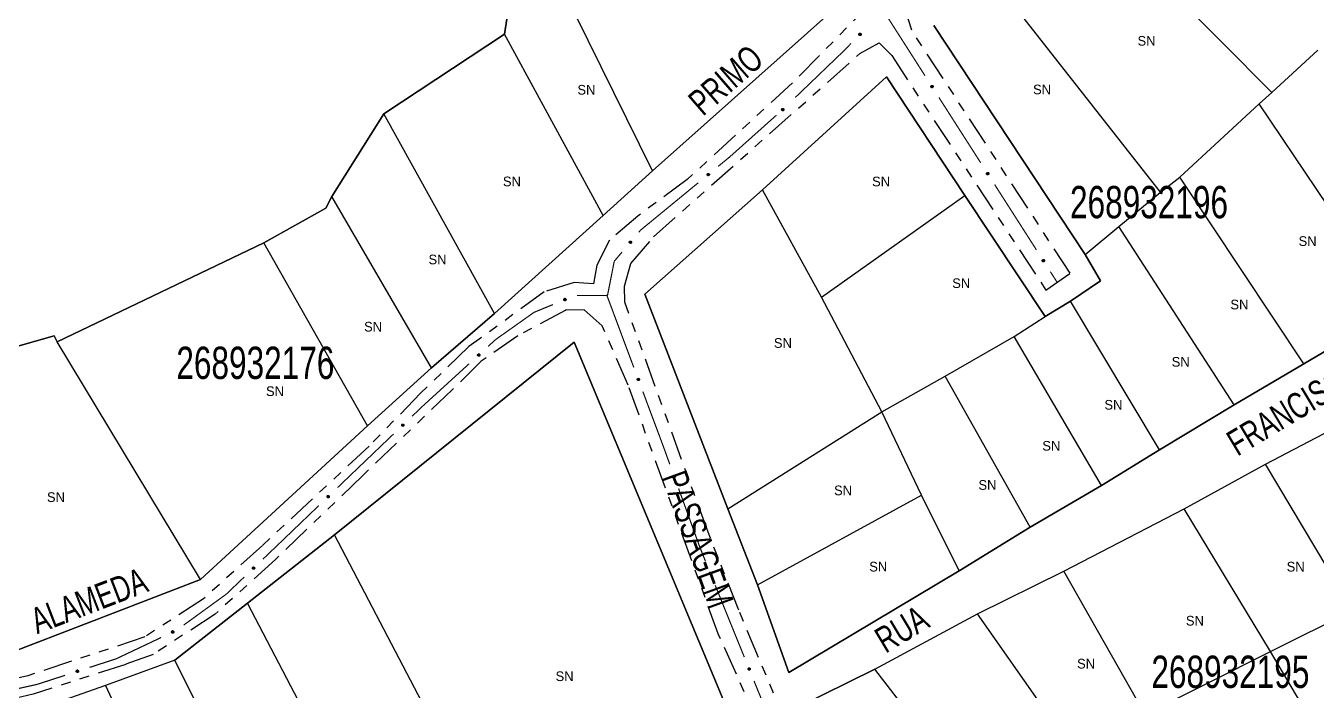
# Model space of a CAD drawing. Extents: x 207981 to 210201, y 4876477 to 4878908.
# Drawn here: x 208503.9 to 208703.8, y 4877637.6 to 4877740.6 of the extents above; entities that cross this region are included whole.
import ezdxf
from ezdxf.enums import TextEntityAlignment as Align

# ---------------------------------------------------------------- set-up
doc = ezdxf.new("R2010")
doc.units = 0
doc.header["$LTSCALE"] = 1.5
doc.header["$MEASUREMENT"] = 0
doc.linetypes.add('TRACO_25', pattern=[8, 3, -1, 1, -1, 1, -1])
for name, color, linetype in [('CD_MALHA_LOTES', 7, 'CONTINUOUS'), ('CD_TXT_QUADRA', 255, 'CONTINUOUS'), ('RU-QUADRA', 210, 'CONTINUOUS'), ('SV-EIXO-RUA-N-PAV', 6, 'CONTINUOUS'), ('SV-RUA-NAO-PAV', 7, 'CONTINUOUS'), ('SV-TXT-RUA-N-PAV', 7, 'CONTINUOUS'), ('Th_NmrPort', 1, 'CONTINUOUS')]:
    doc.layers.add(name, color=color, linetype=linetype)
doc.styles.add('ARIAL', font='ARIAL.SHX')

msp = doc.modelspace()

# ---------------------------------------------------------------- linework, layer by layer
at = {"layer": 'CD_MALHA_LOTES', "linetype": 'Continuous', "flags": 128}
for points in [[(208578.03, 4877739.3), (208581.02, 4877758.57)], [(208600.96, 4877718.17), (208581.02, 4877758.57)], [(208679.59, 4877714.87), (208653.36, 4877748.3)], [(208696.83, 4877730.31), (208681.24, 4877746.05)], [(208629.15, 4877743.28), (208600.96, 4877718.17)], [(208559.36, 4877727.01), (208578.03, 4877739.3)], [(208593.32, 4877711.27), (208578.03, 4877739.3)], [(208667.9, 4877705.2), (208644.51, 4877740.65)], [(208696.83, 4877730.31), (208703.95, 4877736.83)], [(208617.98, 4877715.24), (208637.17, 4877732.71)], [(208637.17, 4877732.71), (208649.31, 4877714.34)], [(208694.88, 4877728.51), (208696.83, 4877730.31)], [(208682.59, 4877717.19), (208694.88, 4877728.51)], [(208716.24, 4877696.8), (208694.88, 4877728.51)], [(208551.27, 4877714.19), (208559.36, 4877727.01)], [(208576.45, 4877696.05), (208559.36, 4877727.01)], [(208600.96, 4877718.17), (208593.32, 4877711.27)], [(208679.59, 4877714.87), (208682.59, 4877717.19)], [(208701.78, 4877688.26), (208682.59, 4877717.19)], [(208599.76, 4877699.05), (208617.98, 4877715.24)], [(208627.12, 4877698.6), (208617.98, 4877715.24)], [(208540.77, 4877707), (208550.37, 4877712.39), (208551.27, 4877714.19)], [(208566.71, 4877687.66), (208551.27, 4877714.19)], [(208627.12, 4877698.6), (208649.31, 4877714.34)], [(208649.31, 4877714.34), (208661.75, 4877695.6)], [(208673.14, 4877709.55), (208679.59, 4877714.87)], [(208593.32, 4877711.27), (208576.45, 4877696.05)], [(208667.9, 4877705.2), (208673.14, 4877709.55)], [(208690.98, 4877681.96), (208673.14, 4877709.55)], [(208508.77, 4877691.71), (208540.77, 4877707)], [(208556.81, 4877678.66), (208540.77, 4877707)], [(208670.3, 4877701.15), (208667.9, 4877705.2)], [(208665.65, 4877698), (208670.3, 4877701.15)], [(208612.58, 4877665.85), (208599.76, 4877699.05)], [(208636.42, 4877680.84), (208627.12, 4877698.6)], [(208661.75, 4877695.6), (208665.65, 4877698)], [(208679.44, 4877674.99), (208665.65, 4877698)], [(208576.45, 4877696.05), (208566.71, 4877687.66)], [(208656.95, 4877692.53), (208661.75, 4877695.6)], [(208716.24, 4877696.8), (208701.78, 4877688.26)], [(208480.88, 4877684.81), (208508.32, 4877692.61)], [(208508.32, 4877692.61), (208508.77, 4877691.71)], [(208530.95, 4877654.9), (208508.77, 4877691.71)], [(208551.72, 4877661.8), (208588.82, 4877691.63)], [(208588.82, 4877691.63), (208621.05, 4877614.28)], [(208646.24, 4877686.39), (208656.95, 4877692.53)], [(208670.45, 4877669.45), (208656.95, 4877692.53)], [(208566.71, 4877687.66), (208556.81, 4877678.66)], [(208701.78, 4877688.26), (208690.98, 4877681.96)], [(208636.42, 4877680.84), (208646.24, 4877686.39)], [(208659.43, 4877663), (208646.24, 4877686.39)], [(208690.98, 4877681.96), (208679.44, 4877674.99)], [(208612.58, 4877665.85), (208636.42, 4877680.84)], [(208642.56, 4877667.95), (208636.42, 4877680.84)], [(208695.86, 4877672.74), (208708.15, 4877679.19)], [(208556.81, 4877678.66), (208530.95, 4877654.9)], [(208679.44, 4877674.99), (208670.45, 4877669.45)], [(208683.26, 4877665.85), (208695.86, 4877672.74)], [(208709.35, 4877650.11), (208695.86, 4877672.74)], [(208670.45, 4877669.45), (208659.43, 4877663)], [(208617.18, 4877654.05), (208642.56, 4877667.95)], [(208648.41, 4877656.25), (208642.56, 4877667.95)], [(208617.18, 4877654.05), (208612.58, 4877665.85)], [(208664.6, 4877656.18), (208683.26, 4877665.85)], [(208696.61, 4877643.74), (208683.26, 4877665.85)], [(208538.22, 4877651.23), (208551.72, 4877661.8)], [(208585.3, 4877597.56), (208551.72, 4877661.8)], [(208659.43, 4877663), (208648.41, 4877656.25)], [(208648.41, 4877656.25), (208622.02, 4877640.51)], [(208651.26, 4877649.58), (208664.6, 4877656.18)], [(208677.19, 4877633.99), (208664.6, 4877656.18)], [(208530.95, 4877654.9), (208500.97, 4877643.36)], [(208622.02, 4877640.51), (208617.18, 4877654.05)], [(208526.98, 4877642.39), (208538.22, 4877651.23)], [(208569.86, 4877590.67), (208538.22, 4877651.23)], [(208635.37, 4877641.04), (208651.26, 4877649.58)], [(208665.8, 4877628.82), (208651.26, 4877649.58)], [(208696.61, 4877643.74), (208709.35, 4877650.11)], [(208677.19, 4877633.99), (208696.61, 4877643.74)], [(208710.4, 4877620.42), (208696.61, 4877643.74)], [(208526.98, 4877642.39), (208516.26, 4877638.49)], [(208555.76, 4877584.37), (208526.98, 4877642.39)], [(208635.37, 4877641.04), (208623.22, 4877635.04)], [(208645.71, 4877627.54), (208635.37, 4877641.04)], [(208516.26, 4877638.49), (208543.77, 4877578.97)]]:
    msp.add_lwpolyline(points, dxfattribs=at)
at = {"layer": 'RU-QUADRA', "linetype": 'Continuous', "flags": 128}
for points in [[(208581.02, 4877758.57), (208578.03, 4877739.3), (208559.36, 4877727.01), (208551.27, 4877714.19), (208550.37, 4877712.39), (208540.77, 4877707), (208508.77, 4877691.71), (208508.32, 4877692.61), (208480.88, 4877684.81)], [(208644.51, 4877740.65), (208667.9, 4877705.2), (208670.3, 4877701.15), (208665.65, 4877698), (208661.75, 4877695.6), (208649.31, 4877714.34), (208637.17, 4877732.71), (208617.98, 4877715.24), (208599.76, 4877699.05), (208612.58, 4877665.85), (208617.18, 4877654.05), (208622.02, 4877640.51), (208648.41, 4877656.25), (208659.43, 4877663), (208670.45, 4877669.45), (208679.44, 4877674.99), (208690.98, 4877681.96), (208701.78, 4877688.26), (208716.24, 4877696.8), (208726.44, 4877702.73), (208741.43, 4877711.72), (208755.52, 4877719.97), (208731.83, 4877746.2)], [(208500.97, 4877643.36), (208530.95, 4877654.9), (208556.81, 4877678.66), (208566.71, 4877687.66), (208576.45, 4877696.05), (208593.32, 4877711.27), (208600.96, 4877718.17), (208629.15, 4877743.28)]]:
    msp.add_lwpolyline(points, dxfattribs=at)
for points in [[(208618.18, 4877475.48), (208635.44, 4877477.11), (208648.18, 4877544.27), (208646.39, 4877555.96), (208641.59, 4877567.06), (208635.59, 4877580.62), (208624.35, 4877606.93), (208621.05, 4877614.28), (208588.82, 4877691.63), (208551.72, 4877661.8), (208538.22, 4877651.23), (208526.98, 4877642.39), (208516.26, 4877638.49), (208509.07, 4877635.94), (208425.87, 4877605.13), (208458.4, 4877572.23), (208479.66, 4877562.25), (208524.21, 4877544.29), (208551.91, 4877530.11), (208563.44, 4877522.13), (208579.84, 4877509.83)], [(208756.8, 4877645.98), (208755.45, 4877640.59), (208736.93, 4877632.34), (208723.29, 4877626.35), (208710.4, 4877620.42), (208690.23, 4877611.2), (208681.54, 4877607.23), (208666.1, 4877600.94), (208643.31, 4877591.79), (208636.72, 4877605.73), (208629.67, 4877620.5), (208623.22, 4877635.04), (208635.37, 4877641.04), (208651.26, 4877649.58), (208664.6, 4877656.18), (208683.26, 4877665.85), (208695.86, 4877672.74), (208708.15, 4877679.19), (208717.89, 4877684.44), (208722.54, 4877683.99), (208739.63, 4877664.95)]]:
    msp.add_lwpolyline(points, close=True, dxfattribs=at)
at = {"layer": 'SV-EIXO-RUA-N-PAV', "const_width": 0.18}
for points in [[(208636.657509, 4877742.991492), (208643.124936, 4877732.883457)], [(208630.954461, 4877737.147975), (208630.483653, 4877736.665571)], [(208631.652914, 4877737.863631), (208630.954461, 4877737.147975)], [(208630.483653, 4877736.665571), (208623.036618, 4877729.512498)], [(208645.280745, 4877729.514111), (208651.748172, 4877719.406076)], [(208620.120126, 4877726.77579), (208613.410296, 4877720.777608)], [(208612.934536, 4877720.352307), (208611.109469, 4877718.853145)], [(208613.410296, 4877720.777608), (208612.934536, 4877720.352307)], [(208608.018564, 4877716.314187), (208599.518575, 4877709.332054)], [(208653.903981, 4877716.03673), (208660.371408, 4877705.928695)], [(208599.092978, 4877708.982457), (208598.802803, 4877708.639523)], [(208599.518575, 4877709.332054), (208599.092978, 4877708.982457)], [(208596.219034, 4877705.585977), (208595.573092, 4877704.822591)], [(208595.014662, 4877704.162629), (208594.01878, 4877699.124635)], [(208595.573092, 4877704.822591), (208595.014662, 4877704.162629)], [(208662.527217, 4877702.559349), (208663.066169, 4877701.717013)], [(208663.066169, 4877701.717013), (208663.57536, 4877700.921192)], [(208593.840602, 4877698.972045), (208596.988389, 4877690.540471)], [(208594.01878, 4877699.124635), (208593.964187, 4877698.848459)], [(208585.520744, 4877697.458158), (208582.746709, 4877696.315909)], [(208593.964187, 4877698.848459), (208589.245707, 4877698.848459)], [(208582.594336, 4877696.253167), (208577.016634, 4877692.302294)], [(208582.746709, 4877696.315909), (208582.594336, 4877696.253167)], [(208576.66224, 4877692.051266), (208575.505438, 4877690.99616)], [(208577.016634, 4877692.302294), (208576.66224, 4877692.051266)], [(208596.988389, 4877690.540471), (208597.300991, 4877689.703145)], [(208597.300991, 4877689.703145), (208598.038655, 4877687.730322)], [(208572.55009, 4877688.300623), (208565.900557, 4877682.235665)], [(208599.439578, 4877683.983668), (208602.591654, 4877675.553696)], [(208565.415975, 4877681.793683), (208563.72201, 4877680.173369)], [(208565.900557, 4877682.235665), (208565.415975, 4877681.793683)], [(208560.831443, 4877677.408478), (208554.327666, 4877671.187474)], [(208602.591654, 4877675.553696), (208602.61516, 4877675.490831)], [(208602.61516, 4877675.490831), (208603.613966, 4877672.73326)], [(208554.327666, 4877671.187474), (208554.046125, 4877670.918174)], [(208554.046125, 4877670.918174), (208552.16258, 4877669.110842)], [(208604.976181, 4877668.972361), (208608.041167, 4877660.510336)], [(208549.276364, 4877666.34141), (208543.503932, 4877660.802544)], [(208543.355993, 4877660.660592), (208540.612712, 4877658.038337)], [(208543.503932, 4877660.802544), (208543.355993, 4877660.660592)], [(208608.041167, 4877660.510336), (208608.300086, 4877659.795494)], [(208608.300086, 4877659.795494), (208609.139506, 4877657.719034)], [(208537.721221, 4877655.274412), (208535.552603, 4877653.201468)], [(208535.552603, 4877653.201468), (208534.952191, 4877652.627545)], [(208610.638662, 4877654.010594), (208612.887397, 4877648.447934)], [(208534.952191, 4877652.627545), (208528.340687, 4877647.828873)], [(208612.887397, 4877648.447934), (208612.996328, 4877648.178473)], [(208612.996328, 4877648.178473), (208615.147979, 4877642.890078)], [(208524.848353, 4877645.909683), (208518.522188, 4877642.913078)], [(208517.897415, 4877642.617133), (208513.797589, 4877641.291937)], [(208518.522188, 4877642.913078), (208517.897415, 4877642.617133)], [(208509.99148, 4877640.061679), (208506.185371, 4877638.831422)], [(208616.655436, 4877639.185004), (208617.786028, 4877636.406198)], [(208505.662467, 4877638.662402), (208498.390898, 4877637.039563)], [(208506.185371, 4877638.831422), (208505.662467, 4877638.662402)]]:
    msp.add_lwpolyline(points, dxfattribs=at)
at = {"layer": 'SV-EIXO-RUA-N-PAV'}
for points in [[(208633.228953, 4877739.320883), (208633.230241, 4877739.271992), (208633.22135, 4877739.229709), (208633.203784, 4877739.196577), (208633.180628, 4877739.171346), (208633.15403, 4877739.148203), (208633.122066, 4877739.130786), (208633.082308, 4877739.119313), (208633.033272, 4877739.117677), (208632.990556, 4877739.129631), (208632.957152, 4877739.145115), (208632.929453, 4877739.167746), (208632.907403, 4877739.193961), (208632.890409, 4877739.227762), (208632.879176, 4877739.268166), (208632.878724, 4877739.317514), (208632.887725, 4877739.358907), (208632.905557, 4877739.390508), (208632.928485, 4877739.41821), (208632.955922, 4877739.441513), (208632.987397, 4877739.458429), (208633.028099, 4877739.469666), (208633.07681, 4877739.469466), (208633.118198, 4877739.460961), (208633.150041, 4877739.443577), (208633.176806, 4877739.42039), (208633.200343, 4877739.393995), (208633.219189, 4877739.362593), (208633.228953, 4877739.320883)], [(208644.218128, 4877731.37914), (208644.266042, 4877731.369325), (208644.305214, 4877731.351093), (208644.333509, 4877731.326482), (208644.352842, 4877731.298215), (208644.369363, 4877731.267069), (208644.379092, 4877731.231992), (208644.381266, 4877731.190668), (208644.371759, 4877731.142535), (208644.350444, 4877731.103634), (208644.3278, 4877731.074603), (208644.299485, 4877731.052747), (208644.268959, 4877731.037204), (208644.232189, 4877731.028304), (208644.19029, 4877731.026509), (208644.142122, 4877731.037241), (208644.103841, 4877731.055379), (208644.077098, 4877731.079902), (208644.055305, 4877731.108507), (208644.038819, 4877731.140507), (208644.029468, 4877731.174994), (208644.027737, 4877731.217183), (208644.038959, 4877731.264585), (208644.056614, 4877731.302972), (208644.080755, 4877731.330053), (208644.1094, 4877731.350874), (208644.140438, 4877731.367824), (208644.175291, 4877731.379072), (208644.218128, 4877731.37914)], [(208621.271651, 4877727.657531), (208621.269609, 4877727.608665), (208621.257861, 4877727.567085), (208621.238081, 4877727.535225), (208621.213261, 4877727.511629), (208621.185151, 4877727.49035), (208621.152076, 4877727.475148), (208621.111629, 4877727.466407), (208621.062595, 4877727.468112), (208621.020791, 4877727.482946), (208620.988519, 4877727.500667), (208620.962424, 4877727.525131), (208620.94221, 4877727.552786), (208620.927555, 4877727.587664), (208620.919098, 4877727.62874), (208620.922005, 4877727.678003), (208620.933802, 4877727.718688), (208620.953743, 4877727.749002), (208620.978504, 4877727.77508), (208621.007463, 4877727.796461), (208621.040016, 4877727.811196), (208621.081388, 4877727.819637), (208621.129973, 4877727.816123), (208621.170686, 4877727.804821), (208621.201272, 4877727.78531), (208621.226397, 4877727.760355), (208621.248083, 4877727.73242), (208621.264748, 4877727.699808), (208621.271651, 4877727.657531)], [(208609.744914, 4877717.589804), (208609.740832, 4877717.541066), (208609.727358, 4877717.500013), (208609.706264, 4877717.469007), (208609.68048, 4877717.446469), (208609.651505, 4877717.426382), (208609.617824, 4877717.412575), (208609.577047, 4877717.405532), (208609.528128, 4877717.409283), (208609.48698, 4877717.425851), (208609.455476, 4877717.444904), (208609.430426, 4877717.470437), (208609.411384, 4877717.498912), (208609.3982, 4877717.534372), (208609.391465, 4877717.575765), (208609.396428, 4877717.624864), (208609.409914, 4877717.665021), (208609.431104, 4877717.694475), (208609.456933, 4877717.719496), (208609.48676, 4877717.739649), (208609.5199, 4877717.753011), (208609.561589, 4877717.759717), (208609.609985, 4877717.754176), (208609.65019, 4877717.741183), (208609.679934, 4877717.720412), (208609.703994, 4877717.694429), (208609.724495, 4877717.665612), (208609.739783, 4877717.632333), (208609.744914, 4877717.589804)], [(208652.841364, 4877717.901759), (208652.889278, 4877717.891944), (208652.92845, 4877717.873712), (208652.956745, 4877717.849101), (208652.976078, 4877717.820834), (208652.9926, 4877717.789688), (208653.002328, 4877717.75461), (208653.004502, 4877717.713287), (208652.994995, 4877717.665154), (208652.97368, 4877717.626253), (208652.951036, 4877717.597222), (208652.922721, 4877717.575366), (208652.892195, 4877717.559823), (208652.855425, 4877717.550922), (208652.813526, 4877717.549128), (208652.765358, 4877717.55986), (208652.727077, 4877717.577998), (208652.700334, 4877717.602521), (208652.678541, 4877717.631126), (208652.662055, 4877717.663126), (208652.652704, 4877717.697613), (208652.650973, 4877717.739802), (208652.662195, 4877717.787204), (208652.67985, 4877717.825591), (208652.703991, 4877717.852672), (208652.732636, 4877717.873493), (208652.763674, 4877717.890443), (208652.798527, 4877717.901691), (208652.841364, 4877717.901759)], [(208597.687762, 4877707.151328), (208597.692514, 4877707.102651), (208597.686644, 4877707.059844), (208597.671472, 4877707.02555), (208597.650163, 4877706.998741), (208597.625274, 4877706.973769), (208597.594625, 4877706.954129), (208597.555781, 4877706.939865), (208597.506985, 4877706.934756), (208597.463528, 4877706.943651), (208597.42911, 4877706.956727), (208597.399876, 4877706.977337), (208597.376023, 4877707.001922), (208597.356674, 4877707.034432), (208597.342604, 4877707.073939), (208597.338654, 4877707.12313), (208597.344696, 4877707.165057), (208597.360242, 4877707.197843), (208597.381149, 4877707.227102), (208597.406864, 4877707.252291), (208597.43706, 4877707.271397), (208597.476863, 4877707.285492), (208597.525466, 4877707.288748), (208597.567352, 4877707.283198), (208597.600347, 4877707.268117), (208597.62869, 4877707.246886), (208597.654039, 4877707.222227), (208597.675065, 4877707.19224), (208597.687762, 4877707.151328)], [(208661.4646, 4877704.424377), (208661.512514, 4877704.414563), (208661.551687, 4877704.396331), (208661.579982, 4877704.37172), (208661.599314, 4877704.343453), (208661.615836, 4877704.312307), (208661.625564, 4877704.277229), (208661.627738, 4877704.235906), (208661.618231, 4877704.187773), (208661.596916, 4877704.148872), (208661.574272, 4877704.119841), (208661.545958, 4877704.097985), (208661.515431, 4877704.082442), (208661.478661, 4877704.073541), (208661.436762, 4877704.071747), (208661.388594, 4877704.082479), (208661.350313, 4877704.100617), (208661.32357, 4877704.12514), (208661.301777, 4877704.153745), (208661.285292, 4877704.185745), (208661.27594, 4877704.220232), (208661.274209, 4877704.262421), (208661.285431, 4877704.309823), (208661.303086, 4877704.34821), (208661.327227, 4877704.375291), (208661.355872, 4877704.396112), (208661.38691, 4877704.413062), (208661.421763, 4877704.42431), (208661.4646, 4877704.424377)], [(208587.544871, 4877698.172575), (208587.526702, 4877698.127167), (208587.501801, 4877698.091856), (208587.472555, 4877698.068383), (208587.441303, 4877698.054379), (208587.407718, 4877698.043654), (208587.37147, 4877698.040311), (208587.330418, 4877698.045512), (208587.284739, 4877698.063418), (208587.250243, 4877698.091304), (208587.225696, 4877698.118745), (208587.209217, 4877698.150492), (208587.199345, 4877698.183294), (208587.197117, 4877698.22106), (208587.202794, 4877698.262611), (208587.221912, 4877698.308107), (208587.246561, 4877698.342557), (208587.275445, 4877698.364519), (208587.307466, 4877698.380884), (208587.341886, 4877698.391423), (208587.377486, 4877698.394499), (208587.419311, 4877698.388708), (208587.463966, 4877698.369244), (208587.498606, 4877698.345051), (208587.520968, 4877698.316484), (208587.536369, 4877698.284596), (208587.547536, 4877698.25104), (208587.552414, 4877698.214743), (208587.544871, 4877698.172575)], [(208574.208102, 4877689.663884), (208574.206548, 4877689.615), (208574.195216, 4877689.573305), (208574.175756, 4877689.541249), (208574.151173, 4877689.517406), (208574.123277, 4877689.495847), (208574.090355, 4877689.480315), (208574.049998, 4877689.471171), (208574.00095, 4877689.472385), (208573.959, 4877689.4868), (208573.926552, 4877689.504198), (208573.900214, 4877689.5284), (208573.879723, 4877689.555851), (208573.864721, 4877689.590581), (208573.855853, 4877689.63157), (208573.858268, 4877689.68086), (208573.869658, 4877689.721661), (208573.889295, 4877689.752173), (208573.913794, 4877689.778497), (208573.942538, 4877689.800167), (208573.974942, 4877689.815226), (208574.016228, 4877689.824081), (208574.064845, 4877689.821052), (208574.105669, 4877689.810157), (208574.136448, 4877689.790954), (208574.161822, 4877689.766251), (208574.183786, 4877689.738534), (208574.200777, 4877689.706091), (208574.208102, 4877689.663884)], [(208598.791904, 4877686.030128), (208598.836692, 4877686.01048), (208598.871167, 4877685.984435), (208598.893669, 4877685.954436), (208598.906641, 4877685.922741), (208598.91626, 4877685.888822), (208598.918413, 4877685.852484), (208598.911869, 4877685.811625), (208598.892474, 4877685.766558), (208598.863472, 4877685.732994), (208598.835242, 4877685.70936), (208598.802971, 4877685.693931), (208598.769864, 4877685.685139), (208598.732044, 4877685.684151), (208598.690702, 4877685.691187), (208598.645857, 4877685.711786), (208598.612234, 4877685.737552), (208598.591231, 4877685.76714), (208598.575925, 4877685.79968), (208598.566519, 4877685.834427), (208598.564612, 4877685.870109), (208598.571771, 4877685.911722), (208598.592688, 4877685.955714), (208598.618004, 4877685.989543), (208598.647289, 4877686.010956), (208598.679665, 4877686.025303), (208598.713568, 4877686.035365), (208598.750006, 4877686.039049), (208598.791904, 4877686.030128)], [(208562.456646, 4877678.81069), (208562.456252, 4877678.761783), (208562.445913, 4877678.719831), (208562.427219, 4877678.687322), (208562.403208, 4877678.662903), (208562.375831, 4877678.640687), (208562.343287, 4877678.624379), (208562.303158, 4877678.61428), (208562.254095, 4877678.61433), (208562.211815, 4877678.627746), (208562.178963, 4877678.644369), (208562.152059, 4877678.667939), (208562.130923, 4877678.694897), (208562.115101, 4877678.729261), (208562.105263, 4877678.770029), (208562.106508, 4877678.819362), (208562.116926, 4877678.860422), (208562.135834, 4877678.891391), (208562.159701, 4877678.918289), (208562.187923, 4877678.940634), (208562.219961, 4877678.956458), (208562.261025, 4877678.966289), (208562.309701, 4877678.964415), (208562.350772, 4877678.954492), (208562.381998, 4877678.936024), (208562.40795, 4877678.91193), (208562.430566, 4877678.884742), (208562.448321, 4877678.852711), (208562.456646, 4877678.81069)], [(208604.349643, 4877671.025391), (208604.394226, 4877671.005282), (208604.428431, 4877670.978882), (208604.450622, 4877670.948653), (208604.463267, 4877670.916826), (208604.472535, 4877670.88281), (208604.474314, 4877670.846452), (208604.467348, 4877670.805662), (208604.44749, 4877670.760797), (208604.418144, 4877670.727535), (208604.389671, 4877670.704193), (208604.357243, 4877670.689097), (208604.324047, 4877670.680647), (208604.286219, 4877670.680049), (208604.244951, 4877670.687511), (208604.200322, 4877670.708571), (208604.166965, 4877670.734682), (208604.146269, 4877670.764485), (208604.131299, 4877670.797182), (208604.122253, 4877670.832024), (208604.120713, 4877670.867723), (208604.128301, 4877670.90926), (208604.149671, 4877670.953034), (208604.175334, 4877670.9866), (208604.204838, 4877671.00771), (208604.23736, 4877671.021723), (208604.271366, 4877671.031434), (208604.307839, 4877671.034743), (208604.349643, 4877671.025391)], [(208550.89936, 4877667.746175), (208550.899044, 4877667.697268), (208550.888771, 4877667.655299), (208550.870127, 4877667.622761), (208550.846155, 4877667.598304), (208550.818813, 4877667.576046), (208550.786295, 4877667.559686), (208550.746182, 4877667.549524), (208550.697119, 4877667.549497), (208550.654817, 4877667.562847), (208550.62194, 4877667.579418), (208550.594998, 4877667.602946), (208550.57382, 4877667.62987), (208550.557944, 4877667.66421), (208550.548042, 4877667.704961), (208550.549209, 4877667.754297), (208550.559563, 4877667.795373), (208550.578422, 4877667.826371), (208550.602247, 4877667.853307), (208550.630434, 4877667.875697), (208550.662447, 4877667.891571), (208550.703495, 4877667.901467), (208550.752174, 4877667.89967), (208550.79326, 4877667.889811), (208550.824515, 4877667.871392), (208550.850506, 4877667.847339), (208550.873164, 4877667.820186), (208550.89097, 4877667.788183), (208550.89936, 4877667.746175)], [(208539.346893, 4877656.676081), (208539.346483, 4877656.627174), (208539.33613, 4877656.585225), (208539.317424, 4877656.552723), (208539.293406, 4877656.528312), (208539.266021, 4877656.506105), (208539.233472, 4877656.489808), (208539.193339, 4877656.479722), (208539.144276, 4877656.479789), (208539.102001, 4877656.493219), (208539.069154, 4877656.509853), (208539.042258, 4877656.533432), (208539.021131, 4877656.560396), (208539.00532, 4877656.594766), (208538.995496, 4877656.635537), (208538.996758, 4877656.68487), (208539.00719, 4877656.725926), (208539.026108, 4877656.756889), (208539.049984, 4877656.783779), (208539.078214, 4877656.806115), (208539.110257, 4877656.821928), (208539.151324, 4877656.831745), (208539.199999, 4877656.829855), (208539.241066, 4877656.819918), (208539.272287, 4877656.80144), (208539.298231, 4877656.777337), (208539.320838, 4877656.750142), (208539.338582, 4877656.718104), (208539.346893, 4877656.676081)], [(208609.937291, 4877656.039279), (208609.982581, 4877656.020818), (208610.017731, 4877655.99569), (208610.041015, 4877655.966294), (208610.054818, 4877655.934952), (208610.065327, 4877655.901298), (208610.068437, 4877655.86503), (208610.062971, 4877655.824012), (208610.044771, 4877655.778449), (208610.016663, 4877655.744134), (208609.989065, 4877655.719764), (208609.957213, 4877655.70349), (208609.924349, 4877655.693828), (208609.886568, 4877655.691844), (208609.845055, 4877655.697789), (208609.799683, 4877655.717198), (208609.765392, 4877655.742069), (208609.743617, 4877655.771094), (208609.727459, 4877655.80322), (208609.717141, 4877655.837707), (208609.714294, 4877655.873326), (208609.720354, 4877655.915113), (208609.740105, 4877655.959641), (208609.764521, 4877655.994125), (208609.793232, 4877656.016302), (208609.825218, 4877656.031498), (208609.858845, 4877656.042449), (208609.895172, 4877656.047093), (208609.937291, 4877656.039279)], [(208526.832802, 4877646.727879), (208526.817007, 4877646.681591), (208526.793966, 4877646.64504), (208526.765974, 4877646.620084), (208526.735489, 4877646.604482), (208526.702503, 4877646.592033), (208526.666477, 4877646.586819), (208526.625211, 4877646.589889), (208526.578667, 4877646.605408), (208526.542774, 4877646.631472), (208526.51684, 4877646.657605), (208526.498741, 4877646.688457), (208526.487184, 4877646.720704), (208526.483005, 4877646.758305), (208526.486524, 4877646.800094), (208526.503262, 4877646.846518), (208526.526096, 4877646.882197), (208526.553805, 4877646.905624), (208526.584936, 4877646.923624), (208526.618765, 4877646.93593), (208526.654158, 4877646.940844), (208526.696227, 4877646.937225), (208526.741828, 4877646.920098), (208526.777674, 4877646.89773), (208526.801484, 4877646.870358), (208526.818515, 4877646.839309), (208526.831404, 4877646.806377), (208526.838153, 4877646.770381), (208526.832802, 4877646.727879)], [(208615.949524, 4877641.212113), (208615.994855, 4877641.193753), (208616.030061, 4877641.168704), (208616.053411, 4877641.13936), (208616.067284, 4877641.10805), (208616.077869, 4877641.074419), (208616.081059, 4877641.038158), (208616.075686, 4877640.997128), (208616.057588, 4877640.951525), (208616.029557, 4877640.917146), (208616.002013, 4877640.892715), (208615.970198, 4877640.876369), (208615.937355, 4877640.866634), (208615.899579, 4877640.864566), (208615.858052, 4877640.870417), (208615.812637, 4877640.889725), (208615.778291, 4877640.914519), (208615.756451, 4877640.943495), (208615.74022, 4877640.975585), (208615.729826, 4877641.010048), (208615.726899, 4877641.045661), (208615.732866, 4877641.087462), (208615.752517, 4877641.132034), (208615.776855, 4877641.166573), (208615.805516, 4877641.188814), (208615.837468, 4877641.204081), (208615.871071, 4877641.215108), (208615.907388, 4877641.219833), (208615.949524, 4877641.212113)], [(208512.065108, 4877640.616254), (208512.043456, 4877640.572399), (208512.015881, 4877640.539136), (208511.984896, 4877640.518012), (208511.952648, 4877640.506485), (208511.918328, 4877640.498408), (208511.881931, 4877640.497899), (208511.841408, 4877640.506282), (208511.797263, 4877640.527692), (208511.765044, 4877640.558181), (208511.742709, 4877640.58745), (208511.728754, 4877640.620384), (208511.721466, 4877640.653855), (208511.722187, 4877640.69168), (208511.731083, 4877640.732663), (208511.753687, 4877640.776532), (208511.780945, 4877640.808957), (208511.811452, 4877640.828602), (208511.84465, 4877640.842423), (208511.879786, 4877640.850249), (208511.915518, 4877640.850543), (208511.956765, 4877640.841511), (208511.999768, 4877640.818628), (208512.032419, 4877640.79181), (208512.052487, 4877640.761587), (208512.065357, 4877640.728597), (208512.073877, 4877640.694273), (208512.075912, 4877640.657707), (208512.065108, 4877640.616254)]]:
    msp.add_lwpolyline(points, close=True, dxfattribs=at)
for points in [[(208632.987397, 4877739.458429), (208632.878724, 4877739.317514)], [(208633.028099, 4877739.469666), (208632.879176, 4877739.268166)], [(208633.005605, 4877739.458444), (208632.884036, 4877739.298716)], [(208633.050868, 4877739.46575), (208632.886553, 4877739.2505)], [(208632.969083, 4877739.446421), (208632.887355, 4877739.343144)], [(208632.955922, 4877739.441513), (208632.887725, 4877739.358907)], [(208633.07681, 4877739.469466), (208632.890409, 4877739.227762)], [(208633.095272, 4877739.46436), (208632.901459, 4877739.214979)], [(208633.118198, 4877739.460961), (208632.907403, 4877739.193961)], [(208633.131145, 4877739.450322), (208632.920177, 4877739.183364)], [(208633.150041, 4877739.443577), (208632.929453, 4877739.167746)], [(208633.1613, 4877739.430426), (208632.942661, 4877739.159514)], [(208633.176806, 4877739.42039), (208632.957152, 4877739.145115)], [(208633.186713, 4877739.403717), (208632.978604, 4877739.139688)], [(208633.200343, 4877739.393995), (208632.990556, 4877739.129631)], [(208633.206361, 4877739.375008), (208633.015431, 4877739.126627)], [(208633.219189, 4877739.362593), (208633.033272, 4877739.117677)], [(208633.222197, 4877739.342392), (208633.058905, 4877739.122331)], [(208633.228953, 4877739.320883), (208633.082308, 4877739.119313)], [(208633.228572, 4877739.294223), (208633.107051, 4877739.130636)], [(208633.230241, 4877739.271992), (208633.122066, 4877739.130786)], [(208633.225277, 4877739.247866), (208633.143525, 4877739.146519)], [(208633.22135, 4877739.229709), (208633.15403, 4877739.148203)], [(208644.027737, 4877731.217183), (208644.19029, 4877731.026509)], [(208644.029468, 4877731.174994), (208644.142122, 4877731.037241)], [(208644.033575, 4877731.192732), (208644.161634, 4877731.038159)], [(208644.036706, 4877731.238474), (208644.209168, 4877731.029695)], [(208644.037018, 4877731.154437), (208644.119111, 4877731.05145)], [(208644.038819, 4877731.140507), (208644.103841, 4877731.055379)], [(208644.038959, 4877731.264585), (208644.232189, 4877731.028304)], [(208644.048112, 4877731.281411), (208644.247141, 4877731.036172)], [(208644.056614, 4877731.302972), (208644.268959, 4877731.037204)], [(208644.069907, 4877731.313175), (208644.282173, 4877731.047247)], [(208644.080755, 4877731.330053), (208644.299485, 4877731.052747)], [(208644.096114, 4877731.338042), (208644.310494, 4877731.063748)], [(208644.1094, 4877731.350874), (208644.3278, 4877731.074603)], [(208644.127883, 4877731.356749), (208644.337943, 4877731.09427)], [(208644.140438, 4877731.367824), (208644.350444, 4877731.103634)], [(208644.160295, 4877731.369387), (208644.359002, 4877731.127183)], [(208644.175291, 4877731.379072), (208644.371759, 4877731.142535)], [(208644.195648, 4877731.377428), (208644.373028, 4877731.168556)], [(208644.218128, 4877731.37914), (208644.381266, 4877731.190668)], [(208644.24401, 4877731.372733), (208644.375839, 4877731.217332)], [(208644.266042, 4877731.369325), (208644.379092, 4877731.231992)], [(208644.288417, 4877731.359028), (208644.368626, 4877731.256455)], [(208644.305214, 4877731.351093), (208644.369363, 4877731.267069)], [(208621.081388, 4877727.819637), (208620.919098, 4877727.62874)], [(208621.040016, 4877727.811196), (208620.922005, 4877727.678003)], [(208621.103838, 4877727.814181), (208620.925255, 4877727.610613)], [(208621.058182, 4877727.809973), (208620.926026, 4877727.658888)], [(208621.129973, 4877727.816123), (208620.927555, 4877727.587664)], [(208621.020928, 4877727.800463), (208620.932361, 4877727.702987)], [(208621.007463, 4877727.796461), (208620.933802, 4877727.718688)], [(208621.148044, 4877727.809772), (208620.937709, 4877727.574159)], [(208621.170686, 4877727.804821), (208620.94221, 4877727.552786)], [(208621.182879, 4877727.793326), (208620.954233, 4877727.541344)], [(208621.201272, 4877727.78531), (208620.962424, 4877727.525131)], [(208621.21161, 4877727.771423), (208620.975041, 4877727.516019)], [(208621.226397, 4877727.760355), (208620.988519, 4877727.500667)], [(208621.235147, 4877727.743047), (208621.009552, 4877727.493792)], [(208621.248083, 4877727.73242), (208621.020791, 4877727.482946)], [(208621.252795, 4877727.713067), (208621.045404, 4877727.478255)], [(208621.264748, 4877727.699808), (208621.062595, 4877727.468112)], [(208621.266375, 4877727.67945), (208621.088486, 4877727.471011)], [(208621.271651, 4877727.657531), (208621.111629, 4877727.466407)], [(208621.269457, 4877727.630959), (208621.137085, 4877727.47602)], [(208621.269609, 4877727.608665), (208621.152076, 4877727.475148)], [(208621.263014, 4877727.584933), (208621.174555, 4877727.489384)], [(208621.257861, 4877727.567085), (208621.185151, 4877727.49035)], [(208609.561589, 4877717.759717), (208609.391465, 4877717.575765)], [(208609.5199, 4877717.753011), (208609.396428, 4877717.624864)], [(208609.583791, 4877717.753327), (208609.39686, 4877717.557396)], [(208609.609985, 4877717.754176), (208609.3982, 4877717.534372)], [(208609.537999, 4877717.75103), (208609.399647, 4877717.605598)], [(208609.627774, 4877717.747076), (208609.407781, 4877717.520455)], [(208609.50038, 4877717.743084), (208609.407818, 4877717.649393)], [(208609.48676, 4877717.739649), (208609.409914, 4877717.665021)], [(208609.65019, 4877717.741183), (208609.411384, 4877717.498912)], [(208609.661892, 4877717.729189), (208609.422919, 4877717.486977)], [(208609.679934, 4877717.720412), (208609.430426, 4877717.470437)], [(208609.689683, 4877717.706105), (208609.442651, 4877717.460806)], [(208609.703994, 4877717.694429), (208609.455476, 4877717.444904)], [(208609.712013, 4877717.67677), (208609.476204, 4877717.437157)], [(208609.724495, 4877717.665612), (208609.48698, 4877717.425851)], [(208609.728394, 4877717.646079), (208609.511376, 4877717.420136)], [(208609.739783, 4877717.632333), (208609.528128, 4877717.409283)], [(208609.740558, 4877717.611924), (208609.554117, 4877717.411098)], [(208609.744914, 4877717.589804), (208609.577047, 4877717.405532)], [(208609.741612, 4877717.563346), (208609.602883, 4877717.414073)], [(208609.740832, 4877717.541066), (208609.617824, 4877717.412575)], [(208609.733252, 4877717.51763), (208609.640879, 4877717.42586)], [(208609.727358, 4877717.500013), (208609.651505, 4877717.426382)], [(208652.650973, 4877717.739802), (208652.813526, 4877717.549128)], [(208652.652704, 4877717.697613), (208652.765358, 4877717.55986)], [(208652.656811, 4877717.715351), (208652.78487, 4877717.560778)], [(208652.659942, 4877717.761093), (208652.832404, 4877717.552314)], [(208652.660254, 4877717.677056), (208652.742347, 4877717.574069)], [(208652.662055, 4877717.663126), (208652.727077, 4877717.577998)], [(208652.662195, 4877717.787204), (208652.855425, 4877717.550922)], [(208652.671349, 4877717.80403), (208652.870377, 4877717.558791)], [(208652.67985, 4877717.825591), (208652.892195, 4877717.559823)], [(208652.693143, 4877717.835794), (208652.905409, 4877717.569866)], [(208652.703991, 4877717.852672), (208652.922721, 4877717.575366)], [(208652.71935, 4877717.860661), (208652.93373, 4877717.586367)], [(208652.732636, 4877717.873493), (208652.951036, 4877717.597222)], [(208652.751119, 4877717.879368), (208652.961179, 4877717.616889)], [(208652.763674, 4877717.890443), (208652.97368, 4877717.626253)], [(208652.783531, 4877717.892006), (208652.982238, 4877717.649802)], [(208652.798527, 4877717.901691), (208652.994995, 4877717.665154)], [(208652.818884, 4877717.900047), (208652.996265, 4877717.691175)], [(208652.841364, 4877717.901759), (208653.004502, 4877717.713287)], [(208652.867246, 4877717.895352), (208652.999075, 4877717.739951)], [(208652.889278, 4877717.891944), (208653.002328, 4877717.75461)], [(208652.911653, 4877717.881647), (208652.991862, 4877717.779074)], [(208652.92845, 4877717.873712), (208652.9926, 4877717.789688)], [(208597.43706, 4877707.271397), (208597.338654, 4877707.12313)], [(208597.476863, 4877707.285492), (208597.342604, 4877707.073939)], [(208597.406864, 4877707.252291), (208597.344696, 4877707.165057)], [(208597.455221, 4877707.272704), (208597.345286, 4877707.104756)], [(208597.419644, 4877707.25812), (208597.345446, 4877707.149307)], [(208597.499852, 4877707.2832), (208597.351215, 4877707.05684)], [(208597.525466, 4877707.288748), (208597.356674, 4877707.034432)], [(208597.544242, 4877707.284963), (208597.368603, 4877707.022465)], [(208597.567352, 4877707.283198), (208597.376023, 4877707.001922)], [(208597.581021, 4877707.273505), (208597.389516, 4877706.992257)], [(208597.600347, 4877707.268117), (208597.399876, 4877706.977337)], [(208597.612511, 4877707.255797), (208597.413634, 4877706.970062)], [(208597.62869, 4877707.246886), (208597.42911, 4877706.956727)], [(208597.639754, 4877707.230957), (208597.450894, 4877706.952835)], [(208597.654039, 4877707.222227), (208597.463528, 4877706.943651)], [(208597.661389, 4877707.203714), (208597.488554, 4877706.942418)], [(208597.675065, 4877707.19224), (208597.506985, 4877706.934756)], [(208597.679498, 4877707.172304), (208597.532223, 4877706.941216)], [(208597.687762, 4877707.151328), (208597.555781, 4877706.939865)], [(208597.689273, 4877707.124708), (208597.579659, 4877706.952915)], [(208597.692514, 4877707.102651), (208597.594625, 4877706.954129)], [(208597.689273, 4877707.078234), (208597.614915, 4877706.971344)], [(208597.686644, 4877707.059844), (208597.625274, 4877706.973769)], [(208661.274209, 4877704.262421), (208661.436762, 4877704.071747)], [(208661.27594, 4877704.220232), (208661.388594, 4877704.082479)], [(208661.280047, 4877704.23797), (208661.408106, 4877704.083397)], [(208661.283178, 4877704.283712), (208661.45564, 4877704.074933)], [(208661.28349, 4877704.199675), (208661.365584, 4877704.096688)], [(208661.285292, 4877704.185745), (208661.350313, 4877704.100617)], [(208661.285431, 4877704.309823), (208661.478661, 4877704.073541)], [(208661.294585, 4877704.326649), (208661.493614, 4877704.08141)], [(208661.303086, 4877704.34821), (208661.515431, 4877704.082442)], [(208661.316379, 4877704.358413), (208661.528646, 4877704.092485)], [(208661.327227, 4877704.375291), (208661.545958, 4877704.097985)], [(208661.342586, 4877704.38328), (208661.556966, 4877704.108986)], [(208661.355872, 4877704.396112), (208661.574272, 4877704.119841)], [(208661.374355, 4877704.401987), (208661.584415, 4877704.139508)], [(208661.38691, 4877704.413062), (208661.596916, 4877704.148872)], [(208661.406767, 4877704.414625), (208661.605474, 4877704.172421)], [(208661.421763, 4877704.42431), (208661.618231, 4877704.187773)], [(208661.44212, 4877704.422666), (208661.619501, 4877704.213794)], [(208661.4646, 4877704.424377), (208661.627738, 4877704.235906)], [(208661.490482, 4877704.417971), (208661.622311, 4877704.26257)], [(208661.512514, 4877704.414563), (208661.625564, 4877704.277229)], [(208661.534889, 4877704.404266), (208661.615098, 4877704.301693)], [(208661.551687, 4877704.396331), (208661.615836, 4877704.312307)], [(208587.463966, 4877698.369244), (208587.197117, 4877698.22106)], [(208587.498606, 4877698.345051), (208587.199345, 4877698.183294)], [(208587.478898, 4877698.357248), (208587.202205, 4877698.204948)], [(208587.43867, 4877698.3761), (208587.202576, 4877698.243468)], [(208587.419311, 4877698.388708), (208587.202794, 4877698.262611)], [(208587.506285, 4877698.330157), (208587.206881, 4877698.168506)], [(208587.520968, 4877698.316484), (208587.209217, 4877698.150492)], [(208587.526102, 4877698.29995), (208587.218088, 4877698.137704)], [(208587.394213, 4877698.387307), (208587.21935, 4877698.288742)], [(208587.377486, 4877698.394499), (208587.221912, 4877698.308107)], [(208587.536369, 4877698.284596), (208587.225696, 4877698.118745)], [(208587.355915, 4877698.390721), (208587.239983, 4877698.328227)], [(208587.538868, 4877698.265363), (208587.243249, 4877698.10527)], [(208587.341886, 4877698.391423), (208587.246561, 4877698.342557)], [(208587.547536, 4877698.25104), (208587.250243, 4877698.091304)], [(208587.545548, 4877698.231222), (208587.271898, 4877698.078699)], [(208587.552414, 4877698.214743), (208587.284739, 4877698.063418)], [(208587.54718, 4877698.195002), (208587.310121, 4877698.057546)], [(208587.544871, 4877698.172575), (208587.330418, 4877698.045512)], [(208587.533969, 4877698.148243), (208587.357622, 4877698.046116)], [(208587.526702, 4877698.127167), (208587.37147, 4877698.040311)], [(208587.512594, 4877698.106977), (208587.397404, 4877698.046265)], [(208587.501801, 4877698.091856), (208587.407718, 4877698.043654)], [(208574.016228, 4877689.824081), (208573.855853, 4877689.63157)], [(208573.974942, 4877689.815226), (208573.858268, 4877689.68086)], [(208574.03873, 4877689.818849), (208573.862192, 4877689.613505)], [(208573.993119, 4877689.814185), (208573.86248, 4877689.661786)], [(208574.064845, 4877689.821052), (208573.864721, 4877689.590581)], [(208573.955962, 4877689.804302), (208573.868374, 4877689.705946)], [(208573.942538, 4877689.800167), (208573.869658, 4877689.721661)], [(208574.082979, 4877689.814883), (208573.87501, 4877689.577178)], [(208574.105669, 4877689.810157), (208573.879723, 4877689.555851)], [(208574.117976, 4877689.798785), (208573.89186, 4877689.54453)], [(208574.136448, 4877689.790954), (208573.900214, 4877689.5284)], [(208574.146925, 4877689.777171), (208573.912921, 4877689.519414)], [(208574.161822, 4877689.766251), (208573.926552, 4877689.504198)], [(208574.170744, 4877689.749031), (208573.947653, 4877689.497534)], [(208574.183786, 4877689.738534), (208573.959, 4877689.4868)], [(208574.188691, 4877689.719229), (208573.983658, 4877689.482356)], [(208574.200777, 4877689.706091), (208574.00095, 4877689.472385)], [(208574.202606, 4877689.685749), (208574.02681, 4877689.475543)], [(208574.208102, 4877689.663884), (208574.049998, 4877689.471171)], [(208574.206173, 4877689.637291), (208574.075356, 4877689.481038)], [(208574.206548, 4877689.615), (208574.090355, 4877689.480315)], [(208574.200191, 4877689.591204), (208574.112692, 4877689.494775)], [(208574.195216, 4877689.573305), (208574.123277, 4877689.495847)], [(208598.564612, 4877685.870109), (208598.645857, 4877685.711786)], [(208598.566519, 4877685.834427), (208598.612234, 4877685.737552)], [(208598.567681, 4877685.848425), (208598.62634, 4877685.730507)], [(208598.571771, 4877685.911722), (208598.690702, 4877685.691187)], [(208598.572349, 4877685.88659), (208598.665128, 4877685.70859)], [(208598.585007, 4877685.930657), (208598.709828, 4877685.690341)], [(208598.592688, 4877685.955714), (208598.732044, 4877685.684151)], [(208598.605168, 4877685.970245), (208598.748315, 4877685.688707)], [(208598.618004, 4877685.989543), (208598.769864, 4877685.685139)], [(208598.633142, 4877685.996729), (208598.784891, 4877685.692186)], [(208598.647289, 4877686.010956), (208598.802971, 4877685.693931)], [(208598.663983, 4877686.015545), (208598.816043, 4877685.702378)], [(208598.679665, 4877686.025303), (208598.835242, 4877685.70936)], [(208598.698969, 4877686.02717), (208598.849285, 4877685.726461)], [(208598.713568, 4877686.035365), (208598.863472, 4877685.732994)], [(208598.733311, 4877686.032727), (208598.876781, 4877685.754224)], [(208598.750006, 4877686.039049), (208598.892474, 4877685.766558)], [(208598.769565, 4877686.033172), (208598.899175, 4877685.791733)], [(208598.791904, 4877686.030128), (208598.911869, 4877685.811625)], [(208598.815865, 4877686.018435), (208598.912156, 4877685.838834)], [(208598.836692, 4877686.01048), (208598.918413, 4877685.852484)], [(208598.856409, 4877685.995718), (208598.913312, 4877685.8786)], [(208598.871167, 4877685.984435), (208598.91626, 4877685.888822)], [(208562.261025, 4877678.966289), (208562.105263, 4877678.770029)], [(208562.219961, 4877678.956458), (208562.106508, 4877678.819362)], [(208562.238158, 4877678.955848), (208562.111171, 4877678.800393)], [(208562.283646, 4877678.961593), (208562.112028, 4877678.752119)], [(208562.309701, 4877678.964415), (208562.115101, 4877678.729261)], [(208562.201245, 4877678.945087), (208562.116015, 4877678.84468)], [(208562.187923, 4877678.940634), (208562.116926, 4877678.860422)], [(208562.327976, 4877678.958677), (208562.125705, 4877678.716106)], [(208562.350772, 4877678.954492), (208562.130923, 4877678.694897)], [(208562.363345, 4877678.943415), (208562.143325, 4877678.683867)], [(208562.381998, 4877678.936024), (208562.152059, 4877678.667939)], [(208562.392799, 4877678.922493), (208562.164976, 4877678.659258)], [(208562.40795, 4877678.91193), (208562.178963, 4877678.644369)], [(208562.417279, 4877678.894926), (208562.200217, 4877678.638208)], [(208562.430566, 4877678.884742), (208562.211815, 4877678.627746)], [(208562.435928, 4877678.865559), (208562.236572, 4877678.623888)], [(208562.448321, 4877678.852711), (208562.254095, 4877678.61433)], [(208562.450633, 4877678.832419), (208562.279873, 4877678.618101)], [(208562.456646, 4877678.81069), (208562.303158, 4877678.61428)], [(208562.455349, 4877678.784059), (208562.328276, 4877678.624746)], [(208562.456252, 4877678.761783), (208562.343287, 4877678.624379)], [(208562.450462, 4877678.737843), (208562.365275, 4877678.639365)], [(208562.445913, 4877678.719831), (208562.375831, 4877678.640687)], [(208604.120713, 4877670.867723), (208604.200322, 4877670.708571)], [(208604.122253, 4877670.832024), (208604.166965, 4877670.734682)], [(208604.123558, 4877670.846009), (208604.180998, 4877670.727492)], [(208604.128301, 4877670.90926), (208604.244951, 4877670.687511)], [(208604.128619, 4877670.884124), (208604.219558, 4877670.705177)], [(208604.141732, 4877670.928058), (208604.264067, 4877670.686468)], [(208604.149671, 4877670.953034), (208604.286219, 4877670.680049)], [(208604.1623, 4877670.967436), (208604.302536, 4877670.684437)], [(208604.175334, 4877670.9866), (208604.324047, 4877670.680647)], [(208604.190545, 4877670.99363), (208604.339146, 4877670.687539)], [(208604.204838, 4877671.00771), (208604.357243, 4877670.689097)], [(208604.221578, 4877671.012127), (208604.370401, 4877670.697408)], [(208604.23736, 4877671.021723), (208604.389671, 4877670.704193)], [(208604.256683, 4877671.023391), (208604.40389, 4877670.721148)], [(208604.271366, 4877671.031434), (208604.418144, 4877670.727535)], [(208604.29108, 4877671.028594), (208604.43167, 4877670.748626)], [(208604.307839, 4877671.034743), (208604.44749, 4877670.760797)], [(208604.327337, 4877671.028664), (208604.45445, 4877670.785902)], [(208604.349643, 4877671.025391), (208604.467348, 4877670.805662)], [(208604.373483, 4877671.013451), (208604.467916, 4877670.832867)], [(208604.394226, 4877671.005282), (208604.474314, 4877670.846452)], [(208604.41379, 4877670.990317), (208604.469482, 4877670.872618)], [(208604.428431, 4877670.978882), (208604.472535, 4877670.88281)], [(208550.703495, 4877667.901467), (208550.548042, 4877667.704961)], [(208550.662447, 4877667.891571), (208550.549209, 4877667.754297)], [(208550.680645, 4877667.890989), (208550.553902, 4877667.735335)], [(208550.726123, 4877667.896806), (208550.554835, 4877667.687063)], [(208550.752174, 4877667.89967), (208550.557944, 4877667.66421)], [(208550.643749, 4877667.88017), (208550.558677, 4877667.77963)], [(208550.630434, 4877667.875697), (208550.559563, 4877667.795373)], [(208550.770458, 4877667.89396), (208550.568568, 4877667.651071)], [(208550.79326, 4877667.889811), (208550.57382, 4877667.62987)], [(208550.805851, 4877667.878753), (208550.586239, 4877667.618859)], [(208550.824515, 4877667.871392), (208550.594998, 4877667.602946)], [(208550.835337, 4877667.857878), (208550.607928, 4877667.594285)], [(208550.850506, 4877667.847339), (208550.62194, 4877667.579418)], [(208550.859861, 4877667.83035), (208550.643203, 4877667.57329)], [(208550.873164, 4877667.820186), (208550.654817, 4877667.562847)], [(208550.878556, 4877667.801012), (208550.679581, 4877667.559028)], [(208550.89097, 4877667.788183), (208550.697119, 4877667.549497)], [(208550.893313, 4877667.767895), (208550.722891, 4877667.553308)], [(208550.89936, 4877667.746175), (208550.746182, 4877667.549524)], [(208550.898105, 4877667.719542), (208550.771283, 4877667.560029)], [(208550.899044, 4877667.697268), (208550.786295, 4877667.559686)], [(208550.893291, 4877667.673318), (208550.808259, 4877667.574707)], [(208550.888771, 4877667.655299), (208550.818813, 4877667.576046)], [(208539.151324, 4877656.831745), (208538.995496, 4877656.635537)], [(208539.110257, 4877656.821928), (208538.996758, 4877656.68487)], [(208539.128454, 4877656.821312), (208539.001414, 4877656.665899)], [(208539.173943, 4877656.827041), (208539.002255, 4877656.617625)], [(208539.199999, 4877656.829855), (208539.00532, 4877656.594766)], [(208539.091537, 4877656.810563), (208539.006274, 4877656.710185)], [(208539.078214, 4877656.806115), (208539.00719, 4877656.725926)], [(208539.218272, 4877656.824111), (208539.01592, 4877656.581608)], [(208539.241066, 4877656.819918), (208539.021131, 4877656.560396)], [(208539.253636, 4877656.808837), (208539.033529, 4877656.549362)], [(208539.272287, 4877656.80144), (208539.042258, 4877656.533432)], [(208539.283083, 4877656.787905), (208539.055172, 4877656.524746)], [(208539.298231, 4877656.777337), (208539.069154, 4877656.509853)], [(208539.307553, 4877656.76033), (208539.090406, 4877656.503684)], [(208539.320838, 4877656.750142), (208539.102001, 4877656.493219)], [(208539.326193, 4877656.730957), (208539.126756, 4877656.489353)], [(208539.338582, 4877656.718104), (208539.144276, 4877656.479789)], [(208539.340887, 4877656.697812), (208539.170055, 4877656.48355)], [(208539.346893, 4877656.676081), (208539.193339, 4877656.479722)], [(208539.345587, 4877656.64945), (208539.21846, 4877656.490179)], [(208539.346483, 4877656.627174), (208539.233472, 4877656.489808)], [(208539.340684, 4877656.603236), (208539.255464, 4877656.504787)], [(208539.33613, 4877656.585225), (208539.266021, 4877656.506105)], [(208609.714294, 4877655.873326), (208609.799683, 4877655.717198)], [(208609.717141, 4877655.837707), (208609.765392, 4877655.742069)], [(208609.717933, 4877655.851731), (208609.779679, 4877655.735399)], [(208609.720354, 4877655.915113), (208609.845055, 4877655.697789)], [(208609.721594, 4877655.890006), (208609.819031, 4877655.714512)], [(208609.733087, 4877655.93439), (208609.864196, 4877655.697447)], [(208609.740105, 4877655.959641), (208609.886568, 4877655.691844)], [(208609.752198, 4877655.974496), (208609.902713, 4877655.696828)], [(208609.764521, 4877655.994125), (208609.924349, 4877655.693828)], [(208609.779464, 4877656.001708), (208609.939185, 4877655.701269)], [(208609.793232, 4877656.016302), (208609.957213, 4877655.70349)], [(208609.809798, 4877656.02133), (208609.970058, 4877655.712278)], [(208609.825218, 4877656.031498), (208609.989065, 4877655.719764)], [(208609.844467, 4877656.033873), (208610.002653, 4877655.737229)], [(208609.858845, 4877656.042449), (208610.016663, 4877655.744134)], [(208609.87865, 4877656.040333), (208610.029408, 4877655.765707)], [(208609.895172, 4877656.047093), (208610.044771, 4877655.778449)], [(208609.914879, 4877656.041732), (208610.050806, 4877655.803793)], [(208609.937291, 4877656.039279), (208610.062971, 4877655.824012)], [(208609.961552, 4877656.02822), (208610.062542, 4877655.851219)], [(208609.982581, 4877656.020818), (208610.068437, 4877655.86503)], [(208610.00268, 4877656.00658), (208610.062649, 4877655.891002)], [(208610.017731, 4877655.99569), (208610.065327, 4877655.901298)], [(208526.741828, 4877646.920098), (208526.483005, 4877646.758305)], [(208526.696227, 4877646.937225), (208526.486524, 4877646.800094)], [(208526.777674, 4877646.89773), (208526.487184, 4877646.720704)], [(208526.716212, 4877646.925635), (208526.487297, 4877646.780965)], [(208526.757361, 4877646.90889), (208526.48892, 4877646.742477)], [(208526.786114, 4877646.883253), (208526.495475, 4877646.706326)], [(208526.801484, 4877646.870358), (208526.498741, 4877646.688457)], [(208526.671234, 4877646.934527), (208526.501706, 4877646.827046)], [(208526.654158, 4877646.940844), (208526.503262, 4877646.846518)], [(208526.807467, 4877646.854111), (208526.508261, 4877646.676145)], [(208526.818515, 4877646.839309), (208526.51684, 4877646.657605)], [(208526.632811, 4877646.935955), (208526.520268, 4877646.867546)], [(208526.618765, 4877646.93593), (208526.526096, 4877646.882197)], [(208526.822005, 4877646.820232), (208526.535066, 4877646.645056)], [(208526.831404, 4877646.806377), (208526.542774, 4877646.631472)], [(208526.830443, 4877646.786482), (208526.565052, 4877646.620004)], [(208526.838153, 4877646.770381), (208526.578667, 4877646.605408)], [(208526.833948, 4877646.750395), (208526.604318, 4877646.600857)], [(208526.832802, 4877646.727879), (208526.625211, 4877646.589889)], [(208526.823174, 4877646.703016), (208526.652347, 4877646.5919)], [(208526.817007, 4877646.681591), (208526.666477, 4877646.586819)], [(208526.803962, 4877646.660698), (208526.692068, 4877646.594107)], [(208526.793966, 4877646.64504), (208526.702503, 4877646.592033)], [(208615.732866, 4877641.087462), (208615.858052, 4877640.870417)], [(208615.745555, 4877641.106768), (208615.877195, 4877640.870118)], [(208615.752517, 4877641.132034), (208615.899579, 4877640.864566)], [(208615.764576, 4877641.146915), (208615.915713, 4877640.869585)], [(208615.776855, 4877641.166573), (208615.937355, 4877640.866634)], [(208615.791781, 4877641.174189), (208615.952174, 4877640.874108)], [(208615.805516, 4877641.188814), (208615.970198, 4877640.876369)], [(208615.822072, 4877641.193879), (208615.983023, 4877640.885186)], [(208615.837468, 4877641.204081), (208616.002013, 4877640.892715)], [(208615.856712, 4877641.206499), (208616.015562, 4877640.91021)], [(208615.871071, 4877641.215108), (208616.029557, 4877640.917146)], [(208615.890881, 4877641.213036), (208616.042253, 4877640.938748)], [(208615.907388, 4877641.219833), (208616.057588, 4877640.951525)], [(208615.927107, 4877641.214516), (208616.063566, 4877640.976882)], [(208615.949524, 4877641.212113), (208616.075686, 4877640.997128)], [(208615.97381, 4877641.201109), (208616.075195, 4877641.024334)], [(208615.994855, 4877641.193753), (208616.081059, 4877641.038158)], [(208616.014986, 4877641.17956), (208616.075214, 4877641.064117)], [(208616.030061, 4877641.168704), (208616.077869, 4877641.074419)], [(208512.032419, 4877640.79181), (208511.721466, 4877640.653855)], [(208511.999768, 4877640.818628), (208511.722187, 4877640.69168)], [(208512.01372, 4877640.805505), (208511.726004, 4877640.675221)], [(208512.038914, 4877640.776363), (208511.727827, 4877640.638525)], [(208512.052487, 4877640.761587), (208511.728754, 4877640.620384)], [(208511.975083, 4877640.827433), (208511.729375, 4877640.713595)], [(208511.956765, 4877640.841511), (208511.731083, 4877640.732663)], [(208512.056317, 4877640.744704), (208511.736601, 4877640.606944)], [(208512.065357, 4877640.728597), (208511.742709, 4877640.58745)], [(208511.931633, 4877640.842069), (208511.749624, 4877640.757425)], [(208511.915518, 4877640.850543), (208511.753687, 4877640.776532)], [(208512.06635, 4877640.709228), (208511.759159, 4877640.572649)], [(208512.073877, 4877640.694273), (208511.765044, 4877640.558181)], [(208511.893718, 4877640.848456), (208511.77327, 4877640.795183)], [(208511.879786, 4877640.850249), (208511.780945, 4877640.808957)], [(208512.07035, 4877640.67467), (208511.785651, 4877640.543927)], [(208512.075912, 4877640.657707), (208511.797263, 4877640.527692)], [(208512.069157, 4877640.638433), (208511.822111, 4877640.519861)], [(208512.065108, 4877640.616254), (208511.841408, 4877640.506282)], [(208512.052343, 4877640.592846), (208511.868577, 4877640.504766)], [(208512.043456, 4877640.572399), (208511.881931, 4877640.497899)], [(208512.027819, 4877640.55337), (208511.90825, 4877640.501815)], [(208512.015881, 4877640.539136), (208511.918328, 4877640.498408)], [(208615.726899, 4877641.045661), (208615.812637, 4877640.889725)], [(208615.729826, 4877641.010048), (208615.778291, 4877640.914519)], [(208615.730587, 4877641.024074), (208615.792593, 4877640.907881)], [(208615.734162, 4877641.062357), (208615.831991, 4877640.887082)]]:
    msp.add_lwpolyline(points, dxfattribs=at)
at = {"layer": 'SV-RUA-NAO-PAV', "linetype": 'TRACO_25'}
for points in [[(208635.190963, 4877744.569441, 3.711287), (208622.612968, 4877731.779747, 3.711287), (208606.320295, 4877716.815479, 3.786249), (208598.649541, 4877711.163347, 3.786249), (208594.269847, 4877707.40795, 3.786249), (208592.293669, 4877703.566667, 3.786249), (208591.81293, 4877700.660347, 3.786249), (208588.832879, 4877700.867969, 3.786249), (208584.187147, 4877699.41375, 3.936174), (208572.505639, 4877690.959544, 4.011136), (208565.032912, 4877683.735991, 3.836224), (208557.067048, 4877675.549795, 3.836224), (208540.551848, 4877660.183731, 3.836224), (208531.397292, 4877651.894668, 3.836224), (208522.351456, 4877646.009124, 3.786249), (208504.220426, 4877639.994686, 3.611337), (208485.85198, 4877635.755968, 3.236526)], [(208706.184161, 4877615.459953, 3.786249), (208696.468055, 4877611.501212, 3.786249), (208681.143746, 4877605.925436, 3.936174), (208663.898331, 4877598.514567, 3.861211), (208653.453284, 4877595.924687, 3.861211), (208646.532262, 4877594.106575, 3.961161), (208642.389344, 4877592.329945, 3.961161), (208640.584311, 4877592.744765, 3.961161), (208626.601397, 4877620.695484, 3.961161), (208614.299558, 4877650.145096, 3.411438), (208609.53367, 4877662.203366, 3.38645), (208596.638273, 4877697.810481, 3.636324), (208596.621331, 4877700.288344, 3.636324), (208597.598554, 4877703.798322, 3.636324), (208601.099478, 4877707.948994, 3.636324), (208633.059525, 4877736.325183, 3.761261), (208636.002021, 4877737.959903, 3.761261), (208637.963686, 4877735.998239, 3.761261), (208661.830602, 4877699.707448, 3.761261), (208665.590459, 4877702.323, 3.761261), (208641.069654, 4877739.921567, 3.761261), (208640.252294, 4877742.53712, 3.761261)], [(208643.447283, 4877509.055938, 3.861211), (208651.383814, 4877540.802062, 3.861211), (208652.006287, 4877550.528203, 3.936174), (208650.837055, 4877557.563333, 3.936174), (208649.170608, 4877563.33538, 3.936174), (208633.6253, 4877596.483073, 3.936174), (208611.106401, 4877646.484675, 3.686299), (208597.176591, 4877684.973312, 3.836224), (208593.158956, 4877694.160536, 3.761261), (208590.338711, 4877696.621798, 3.761261), (208587.460319, 4877696.604752, 3.761261), (208587.510377, 4877696.605048, 3.761261), (208580.078454, 4877692.631336, 3.761261), (208574.418604, 4877688.67241, 3.761261), (208569.971061, 4877684.310195, 3.761261), (208556.07534, 4877670.988677, 3.761261), (208542.582187, 4877658.009644, 3.836224), (208533.21802, 4877649.530788, 3.836224), (208523.652027, 4877643.30681, 3.786249), (208519.383748, 4877641.761728, 3.786249), (208505.024817, 4877637.127779, 3.611337), (208486.702862, 4877632.899789, 3.236526)]]:
    msp.add_polyline3d(points, dxfattribs=at)

# ---------------------------------------------------------------- texts
at = {"layer": 'CD_TXT_QUADRA', "style": 'ARIAL', "width": 0.7}
for s, p in [('268932196', (208665.57, 4877710.82)), ('268932176', (208527.21, 4877685.94)), ('268932195', (208678.17, 4877638.11))]:
    msp.add_text(s, height=5, dxfattribs=at).set_placement(p)
at = {"layer": 'SV-TXT-RUA-N-PAV', "style": 'ARIAL', "width": 0.7}
for s, rotation, p in [('PRIMO', 41, (208608.747816, 4877726.512354)), ('FRANCISCO', 31, (208691.490693, 4877673.897902)), ('PASSAGEM', 290, (208602.316353, 4877670.750804)), ('ALAMEDA', 21, (208505.675677, 4877646.41739)), ('RUA', 31, (208637.007285, 4877643.392868))]:
    msp.add_text(s, height=4, rotation=rotation, dxfattribs=at).set_placement(p)
at = {"layer": 'Th_NmrPort', "color": 1}
for p in [(208676.030888, 4877738.287297), (208589.306131, 4877730.708955), (208659.850888, 4877730.757297), (208577.776131, 4877716.518955), (208634.927832, 4877716.507133), (208700.96743, 4877707.283192), (208566.256131, 4877704.438955), (208647.337832, 4877700.767133), (208690.406698, 4877697.461818), (208556.276131, 4877694.028955), (208619.731125, 4877691.508846), (208681.316698, 4877688.591818), (208541.096131, 4877684.048955), (208670.896698, 4877681.941818), (208661.28743, 4877675.593192), (208629.041125, 4877668.688846), (208651.396698, 4877669.531818), (208507.186131, 4877667.648955), (208634.487832, 4877656.887133), (208699.118049, 4877656.88282), (208683.515673, 4877648.516154), (208666.665673, 4877641.866154), (208585.930137, 4877639.921358)]:
    msp.add_text('SN', height=1.5, dxfattribs=at).set_placement(p, align=Align.MIDDLE_LEFT)

doc.saveas('drawing.dxf')
